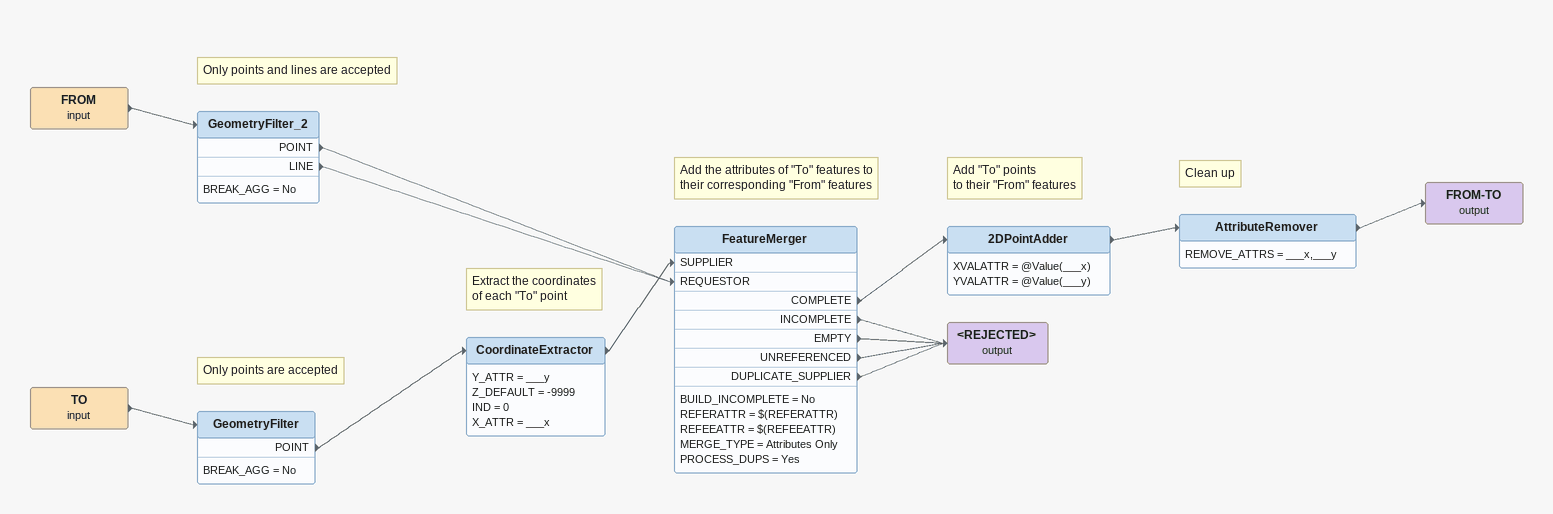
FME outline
FROM (input)
    -> GeometryFilter_2
Note: Only points and lines are accepted
GeometryFilter_2
    BREAK_AGG = No
    POINT -> FeatureMerger [REQUESTOR]
    LINE -> FeatureMerger [REQUESTOR]
TO (input)
    -> GeometryFilter
Note: Only points are accepted
GeometryFilter
    BREAK_AGG = No
    POINT -> CoordinateExtractor
Note: Extract the coordinates / of each "To" point
CoordinateExtractor
    Y_ATTR = ___y
    Z_DEFAULT = -9999
    IND = 0
    X_ATTR = ___x
    -> FeatureMerger [SUPPLIER]
Note: Add the attributes of "To" features to / their corresponding "From" features
FeatureMerger
    BUILD_INCOMPLETE = No
    REFERATTR = $(REFERATTR)
    REFEEATTR = $(REFEEATTR)
    MERGE_TYPE = Attributes Only
    PROCESS_DUPS = Yes
    COMPLETE -> 2DPointAdder
    INCOMPLETE -> <REJECTED> (output)
    EMPTY -> <REJECTED> (output)
    UNREFERENCED -> <REJECTED> (output)
    DUPLICATE_SUPPLIER -> <REJECTED> (output)
Note: Add "To" points / to their "From" features
2DPointAdder
    XVALATTR = @Value(___x)
    YVALATTR = @Value(___y)
    -> AttributeRemover
Note: Clean up
AttributeRemover
    REMOVE_ATTRS = ___x,___y
    -> FROM-TO (output)
FROM-TO (output)
<REJECTED> (output)
